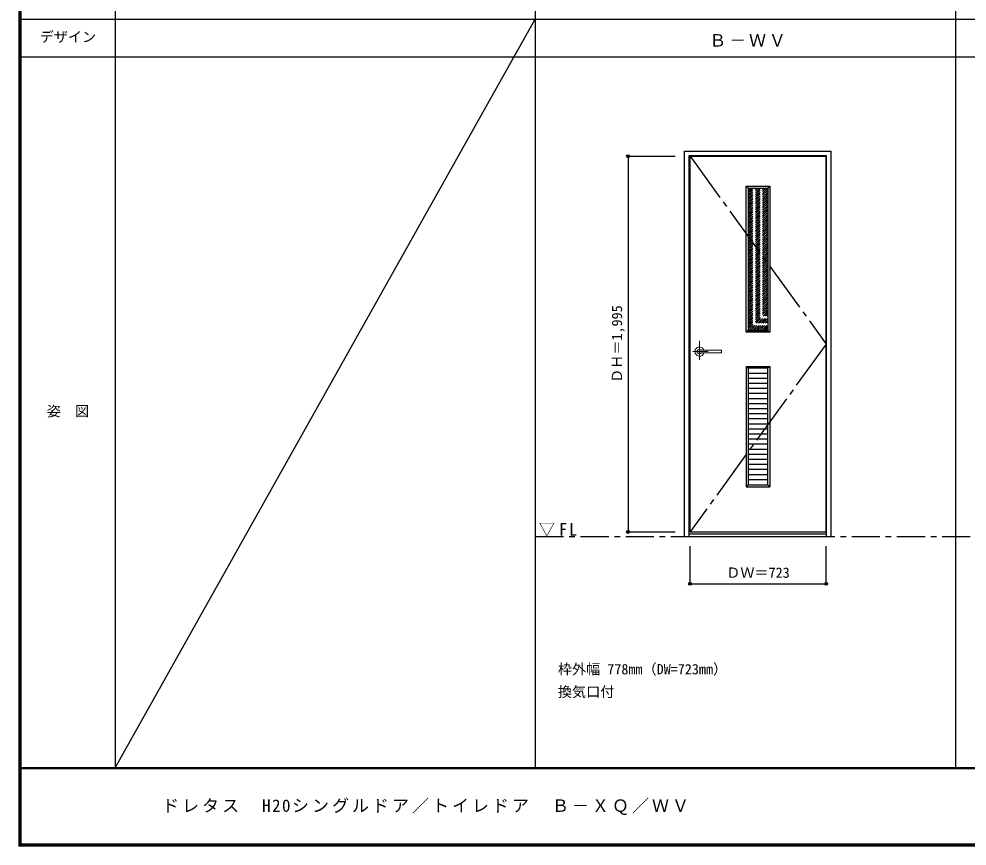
# Model space of a CAD drawing. Units: millimetres, scale not verified. Extents: x -6000 to 5700, y -4307 to 4260.
# Drawn here: x -6000 to -966, y -4205 to 186 of the extents above; entities that cross this region are included whole.
import ezdxf
from ezdxf.enums import TextEntityAlignment as Align

# ---------------------------------------------------------------- set-up
doc = ezdxf.new("R2010")
doc.units = ezdxf.units.MM
doc.header["$LTSCALE"] = 30
doc.header["$PDMODE"] = 32
doc.header["$PDSIZE"] = 15
for name, pattern in [('CHAIN1', [8, 5, -1, 1, -1]), ('CHAIN2', [12, 9, -1, 1, -1]), ('DASHED1', [1.8, 1.2, -0.6])]:
    doc.linetypes.add(name, pattern=pattern)
for name, color, linetype in [('0-1_通り芯', 4, 'CHAIN1'), ('0-2_扉', 3, 'Continuous'), ('0-3_仕上げ', 4, 'Continuous'), ('0-4_枠', 3, 'Continuous'), ('0-A_文字', 7, 'Continuous'), ('0-B_寸法', 7, 'Continuous'), ('0-C_ハッチ', 4, 'DASHED1'), ('F-1_枠', 6, 'Continuous'), ('F-A_文字', 7, 'Continuous')]:
    doc.layers.add(name, color=color, linetype=linetype)
doc.layers.add('0-5_レバー', color=7, linetype='Continuous', lineweight=18)
doc.styles.add('ＭＳ ゴシック', font='')
doc.styles.get('ＭＳ ゴシック').set_extended_font_data('MS Gothic')

msp = doc.modelspace()

# ---------------------------------------------------------------- linework, layer by layer
at = {"layer": '0-1_通り芯', "color": 7}
msp.add_line((-3258.4, -2562.5), (5690, -2562.5), dxfattribs=at)
at = {"layer": '0-2_扉'}
for p, q in [((-2436.8, -542.5), (-1713.8, -542.5)), ((-2436.8, -2537.5), (-2436.8, -542.5)), ((-1713.8, -2537.5), (-1713.8, -542.5)), ((-2436.8, -2537.5), (-1713.8, -2537.5))]:
    msp.add_line(p, q, dxfattribs=at)
at = {"layer": '0-3_仕上げ', "color": 7}
for p, q in [((-2137.8, -702.5), (-2127.8, -712.5)), ((-2137.8, -702.5), (-2012.8, -702.5)), ((-2012.8, -702.5), (-2022.8, -712.5)), ((-2012.8, -702.5), (-2012.8, -1477.5)), ((-2127.8, -1467.5), (-2137.8, -1477.5)), ((-2022.8, -1467.5), (-2012.8, -1477.5)), ((-2137.8, -1658.5), (-2137.8, -2297.5)), ((-2137.8, -1658.5), (-2127.8, -1668.5)), ((-2137.8, -1658.5), (-2012.8, -1658.5)), ((-2012.8, -1658.5), (-2022.8, -1668.5)), ((-2012.8, -1658.5), (-2012.8, -2297.5)), ((-2127.8, -2287.5), (-2137.8, -2297.5)), ((-2137.8, -2297.5), (-2012.8, -2297.5)), ((-2022.8, -2287.5), (-2012.8, -2297.5))]:
    msp.add_line(p, q, dxfattribs=at)
at = {"layer": '0-3_仕上げ', "color": 3}
for p, q in [((-2127.8, -712.5), (-2022.8, -712.5)), ((-2127.8, -712.5), (-2127.8, -1467.5)), ((-2022.8, -712.5), (-2022.8, -1467.5)), ((-2127.8, -1467.5), (-2022.8, -1467.5)), ((-2127.8, -1668.5), (-2127.8, -2287.5)), ((-2022.8, -1668.5), (-2127.8, -1668.5)), ((-2022.8, -1695.41), (-2127.8, -1695.41)), ((-2022.8, -2287.5), (-2022.8, -1668.5)), ((-2022.8, -1722.33), (-2127.8, -1722.33)), ((-2022.8, -1749.24), (-2127.8, -1749.24)), ((-2022.8, -1776.15), (-2127.8, -1776.15)), ((-2022.8, -1803.07), (-2127.8, -1803.07)), ((-2022.8, -1829.98), (-2127.8, -1829.98)), ((-2022.8, -1856.89), (-2127.8, -1856.89)), ((-2022.8, -1883.8), (-2127.8, -1883.8)), ((-2022.8, -1910.72), (-2127.8, -1910.72)), ((-2022.8, -1937.63), (-2127.8, -1937.63)), ((-2022.8, -1964.54), (-2127.8, -1964.54)), ((-2022.8, -1991.46), (-2127.8, -1991.46)), ((-2022.8, -2018.37), (-2127.8, -2018.37)), ((-2022.8, -2045.28), (-2127.8, -2045.28)), ((-2022.8, -2072.2), (-2127.8, -2072.2)), ((-2022.8, -2099.11), (-2127.8, -2099.11)), ((-2022.8, -2126.02), (-2127.8, -2126.02)), ((-2022.8, -2152.93), (-2127.8, -2152.93)), ((-2022.8, -2179.85), (-2127.8, -2179.85)), ((-2022.8, -2206.76), (-2127.8, -2206.76)), ((-2022.8, -2233.67), (-2127.8, -2233.67)), ((-2022.8, -2260.59), (-2127.8, -2260.59)), ((-2127.8, -2287.5), (-2022.8, -2287.5))]:
    msp.add_line(p, q, dxfattribs=at)
at = {"layer": '0-3_仕上げ', "color": 7}
msp.add_lwpolyline([(-2012.8, -1477.5), (-2137.8, -1477.5), (-2137.8, -702.5)], dxfattribs=at)
at = {"layer": '0-4_枠'}
for p, q in [((-2465.8, -515.5), (-1687.8, -515.5)), ((-2465.8, -2562.5), (-2465.8, -515.5)), ((-2441.8, -539.5), (-1711.8, -539.5)), ((-2441.8, -2562.5), (-2441.8, -539.5)), ((-1711.8, -2562.5), (-1711.8, -539.5)), ((-1687.8, -2562.5), (-1687.8, -515.5)), ((-2465.8, -2562.5), (-1687.8, -2562.5)), ((-2441.8, -2547.5), (-1711.8, -2547.5))]:
    msp.add_line(p, q, dxfattribs=at)
at = {"layer": '0-5_レバー', "color": 4, "linetype": 'CHAIN1'}
for p, q in [((-2386.3, -1523.54), (-2386.3, -1623.39)), ((-2339.5, -1580), (-2422.52, -1580))]:
    msp.add_line(p, q, dxfattribs=at)
at = {"layer": '0-5_レバー'}
for q in [(-2269.3, -1574.51), (-2269.3, -1585.5)]:
    msp.add_line((-2269.3, -1580), q, dxfattribs=at)
for points in [[(-2376.34, -1573.01), (-2377.11, -1572.22), (-2379.08, -1570.85), (-2381.32, -1569.84), (-2383.76, -1569.21), (-2386.3, -1569), (-2388.84, -1569.21), (-2391.27, -1569.84), (-2393.52, -1570.85), (-2395.49, -1572.22), (-2397.11, -1573.89), (-2398.31, -1575.79), (-2399.05, -1577.85), (-2399.3, -1580), (-2399.05, -1582.15), (-2398.31, -1584.21), (-2397.11, -1586.11), (-2395.49, -1587.78), (-2393.52, -1589.15), (-2391.27, -1590.16), (-2388.84, -1590.79), (-2386.3, -1591), (-2383.76, -1590.79), (-2381.32, -1590.16), (-2379.08, -1589.15), (-2377.11, -1587.78), (-2376.34, -1586.99)], [(-2270.8, -1573), (-2280.53, -1573), (-2290.71, -1573), (-2300.31, -1573), (-2309.3, -1573), (-2317.71, -1573), (-2325.52, -1573), (-2332.34, -1573), (-2338.64, -1573), (-2344.4, -1573), (-2349.65, -1573), (-2354.44, -1573), (-2359.09, -1573), (-2363.3, -1573), (-2367.05, -1573), (-2369.05, -1573), (-2370.9, -1573), (-2372.91, -1573.01), (-2375.32, -1573.01), (-2376.81, -1573.01), (-2378.35, -1573.01), (-2379.87, -1573.01), (-2380.97, -1573.01), (-2381.43, -1573.01), (-2381.43, -1573.02)], [(-2381.28, -1586.99), (-2381.15, -1586.99), (-2380.71, -1586.99), (-2379.99, -1586.99), (-2378.97, -1586.99), (-2377.71, -1586.99), (-2376.36, -1586.99), (-2373.5, -1586.99), (-2370.52, -1587), (-2367.5, -1587), (-2364.46, -1587), (-2361.39, -1587), (-2358.31, -1587), (-2354.31, -1587), (-2349.9, -1587), (-2344.93, -1587), (-2339.4, -1587), (-2333.31, -1587), (-2326.66, -1587), (-2319.45, -1587), (-2310.86, -1587), (-2301.6, -1587), (-2291.66, -1587), (-2281.05, -1587), (-2270.8, -1587)], [(-2270.8, -1573), (-2279.88, -1573), (-2280.28, -1573)]]:
    msp.add_lwpolyline(points, dxfattribs=at)
for centre, radius, start, end in [((-2386.3, -1580), 24.55, 16.59952, 343.36736), ((-2270.8, -1574.5), 1.5, 0.00847, 89.9163), ((-2270.8, -1574.5), 1.5, 360, 90.17419), ((-2270.8, -1585.5), 1.5, 270.16419, 0), ((-2270.8, -1585.5), 1.5, 269.91059, 359.99153)]:
    msp.add_arc(centre, radius, start, end, dxfattribs=at)
at = {"layer": '0-A_文字', "linetype": 'CHAIN2'}
for p, q in [((-2436.8, -542.5), (-1713.8, -1540)), ((-1713.8, -1540), (-2436.8, -2537.5))]:
    msp.add_line(p, q, dxfattribs=at)
at = {"layer": '0-B_寸法', "color": 4}
for p, q in [((-2765.8, -542.5), (-2515.8, -542.5)), ((-2765.8, -542.5), (-2765.8, -2537.5)), ((-2765.8, -2537.5), (-2515.8, -2537.5)), ((-2436.8, -2812.5), (-2436.8, -2612.5)), ((-1713.8, -2812.5), (-1713.8, -2612.5)), ((-2436.8, -2812.5), (-1713.8, -2812.5))]:
    msp.add_line(p, q, dxfattribs=at)
at = {"layer": '0-B_寸法'}
for p in [(-2765.8, -542.5), (-2765.8, -2537.5), (-2436.8, -2812.5), (-1713.8, -2812.5)]:
    msp.add_point(p, dxfattribs=at)
at = {"layer": '0-C_ハッチ'}
for p, q in [((-2127.8, -816.5), (-2023.8, -712.5)), ((-2127.8, -806.6), (-2033.7, -712.5)), ((-2127.8, -796.7), (-2043.6, -712.5)), ((-2127.8, -786.8), (-2053.5, -712.5)), ((-2127.8, -776.9), (-2063.4, -712.5)), ((-2127.8, -767), (-2073.3, -712.5)), ((-2127.8, -757.1), (-2083.2, -712.5)), ((-2127.8, -747.2), (-2093.1, -712.5)), ((-2127.8, -737.3), (-2102.99, -712.5)), ((-2127.8, -727.4), (-2112.89, -712.5)), ((-2127.8, -717.51), (-2122.79, -712.5)), ((-2127.8, -826.4), (-2022.8, -721.4)), ((-2127.8, -836.3), (-2022.8, -731.3)), ((-2127.8, -846.2), (-2022.8, -741.2)), ((-2127.8, -856.1), (-2022.8, -751.1)), ((-2127.8, -866), (-2022.8, -761)), ((-2127.8, -875.9), (-2022.8, -770.9)), ((-2127.8, -885.8), (-2022.8, -780.8)), ((-2127.8, -895.7), (-2022.8, -790.7)), ((-2127.8, -905.6), (-2022.8, -800.6)), ((-2127.8, -915.49), (-2022.8, -810.5)), ((-2127.8, -925.39), (-2022.8, -820.39)), ((-2127.8, -935.29), (-2022.8, -830.29)), ((-2127.8, -945.19), (-2022.8, -840.19)), ((-2127.8, -955.09), (-2022.8, -850.09)), ((-2127.8, -964.99), (-2022.8, -859.99)), ((-2127.8, -974.89), (-2022.8, -869.89)), ((-2127.8, -984.79), (-2022.8, -879.79)), ((-2127.8, -994.69), (-2022.8, -889.69)), ((-2127.8, -1004.59), (-2022.8, -899.59)), ((-2127.8, -1014.49), (-2022.8, -909.49)), ((-2127.8, -1024.39), (-2022.8, -919.39)), ((-2127.8, -1034.29), (-2022.8, -929.29)), ((-2127.8, -1044.19), (-2022.8, -939.19)), ((-2127.8, -1054.09), (-2022.8, -949.09)), ((-2127.8, -1063.99), (-2022.8, -958.99)), ((-2127.8, -1073.89), (-2022.8, -968.89)), ((-2127.8, -1083.79), (-2022.8, -978.79)), ((-2127.8, -1093.69), (-2022.8, -988.69)), ((-2127.8, -1103.59), (-2022.8, -998.59)), ((-2127.8, -1113.48), (-2022.8, -1008.49)), ((-2127.8, -1123.38), (-2022.8, -1018.38)), ((-2127.8, -1133.28), (-2022.8, -1028.28)), ((-2127.8, -1143.18), (-2022.8, -1038.18)), ((-2127.8, -1153.08), (-2022.8, -1048.08)), ((-2127.8, -1162.98), (-2022.8, -1057.98)), ((-2127.8, -1172.88), (-2022.8, -1067.88)), ((-2127.8, -1182.78), (-2022.8, -1077.78)), ((-2127.8, -1192.68), (-2022.8, -1087.68)), ((-2127.8, -1202.58), (-2022.8, -1097.58)), ((-2127.8, -1212.48), (-2022.8, -1107.48)), ((-2127.8, -1222.38), (-2022.8, -1117.38)), ((-2127.8, -1232.28), (-2022.8, -1127.28)), ((-2127.8, -1242.18), (-2022.8, -1137.18)), ((-2127.8, -1252.08), (-2022.8, -1147.08)), ((-2127.8, -1261.98), (-2022.8, -1156.98)), ((-2127.8, -1271.88), (-2022.8, -1166.88)), ((-2127.8, -1281.78), (-2022.8, -1176.78)), ((-2127.8, -1291.68), (-2022.8, -1186.68)), ((-2127.8, -1301.58), (-2022.8, -1196.58)), ((-2127.8, -1311.47), (-2022.8, -1206.48)), ((-2127.8, -1321.37), (-2022.8, -1216.37)), ((-2127.8, -1331.27), (-2022.8, -1226.27)), ((-2127.8, -1341.17), (-2022.8, -1236.17)), ((-2127.8, -1351.07), (-2022.8, -1246.07)), ((-2127.8, -1360.97), (-2022.8, -1255.97)), ((-2127.8, -1370.87), (-2022.8, -1265.87)), ((-2127.8, -1380.77), (-2022.8, -1275.77)), ((-2127.8, -1390.67), (-2022.8, -1285.67)), ((-2127.8, -1400.57), (-2022.8, -1295.57)), ((-2127.8, -1410.47), (-2022.8, -1305.47)), ((-2127.8, -1420.37), (-2022.8, -1315.37)), ((-2127.8, -1430.27), (-2022.8, -1325.27)), ((-2127.8, -1440.17), (-2022.8, -1335.17)), ((-2127.8, -1450.07), (-2022.8, -1345.07)), ((-2127.8, -1459.97), (-2022.8, -1354.97)), ((-2125.43, -1467.5), (-2022.8, -1364.87)), ((-2115.53, -1467.5), (-2022.8, -1374.77)), ((-2105.63, -1467.5), (-2022.8, -1384.67)), ((-2095.73, -1467.5), (-2022.8, -1394.57)), ((-2085.83, -1467.5), (-2022.8, -1404.46)), ((-2075.94, -1467.5), (-2022.8, -1414.36)), ((-2066.04, -1467.5), (-2022.8, -1424.26)), ((-2056.14, -1467.5), (-2022.8, -1434.16)), ((-2046.24, -1467.5), (-2022.8, -1444.06)), ((-2036.34, -1467.5), (-2022.8, -1453.96)), ((-2026.44, -1467.5), (-2022.8, -1463.86))]:
    msp.add_line(p, q, dxfattribs=at)
at = {"layer": 'F-1_枠'}
for p, q in [((-6000, 4175), (-6000, -4205)), ((-5995, 4175), (-5995, -4205)), ((-5990, 4175), (-5990, -4205)), ((-5490, 4175), (-5490, -3790)), ((-3258.4, 4175), (-3258.4, -3790)), ((-1026.8, 4175), (-1026.8, -3790)), ((-6000, 184.5), (5700, 184.5)), ((-6000, -15.5), (5700, -15.5)), ((5700, -3790), (-6000, -3790)), ((5700, -3795), (-6000, -3795)), ((5700, -4195), (-6000, -4195)), ((5700, -4200), (-6000, -4200)), ((5700, -4205), (-6000, -4205))]:
    msp.add_line(p, q, dxfattribs=at)
at = {"layer": 'F-A_文字'}
msp.add_line((-5490, -3790), (-3258.4, 184.5), dxfattribs=at)

# ---------------------------------------------------------------- texts
at = {"layer": '0-A_文字', "style": 'ＭＳ ゴシック'}
for s, p in [('枠外幅 778mm（DW=723mm）', (-3138.4, -3310)), ('換気口付', (-3138.4, -3430))]:
    msp.add_text(s, height=54.99, dxfattribs=at).set_placement(p, align=Align.BOTTOM_LEFT)
at = {"layer": '0-A_文字', "char_height": 65.98, "attachment_point": 7, "style": 'ＭＳ ゴシック'}
for s, insert in [('\\T1.17;Ｂ－ＷＶ', (-2334.1, 39.5)), ('\\T1.26;\\W0.95;▽FL', (-3239.65, -2562.5))]:
    msp.add_mtext(s, dxfattribs=dict(at, insert=insert))
at = {"layer": '0-B_寸法', "style": 'ＭＳ ゴシック'}
msp.add_text('ＤＨ＝1,995', height=54.99, rotation=90, dxfattribs=at).set_placement((-2780.8, -1746.25), align=Align.BOTTOM_LEFT)
msp.add_text('ＤＷ＝723', height=54.99, dxfattribs=at).set_placement((-2244.55, -2797.5), align=Align.BOTTOM_LEFT)
at = {"layer": 'F-A_文字', "style": 'ＭＳ ゴシック'}
for s, p in [('デザイン', (-5890, 47)), ('姿\u3000図', (-5852.5, -1940.25))]:
    msp.add_text(s, height=54.99, dxfattribs=at).set_placement(p, align=Align.BOTTOM_LEFT)
at = {"layer": 'F-A_文字', "insert": (-5240, -4040), "char_height": 65.98, "attachment_point": 7, "style": 'ＭＳ ゴシック'}
msp.add_mtext('\\T1.18;ドレタス\u3000H20シングルドア／トイレドア\u3000Ｂ－ＸＱ／ＷＶ', dxfattribs=at)

doc.saveas('drawing.dxf')
